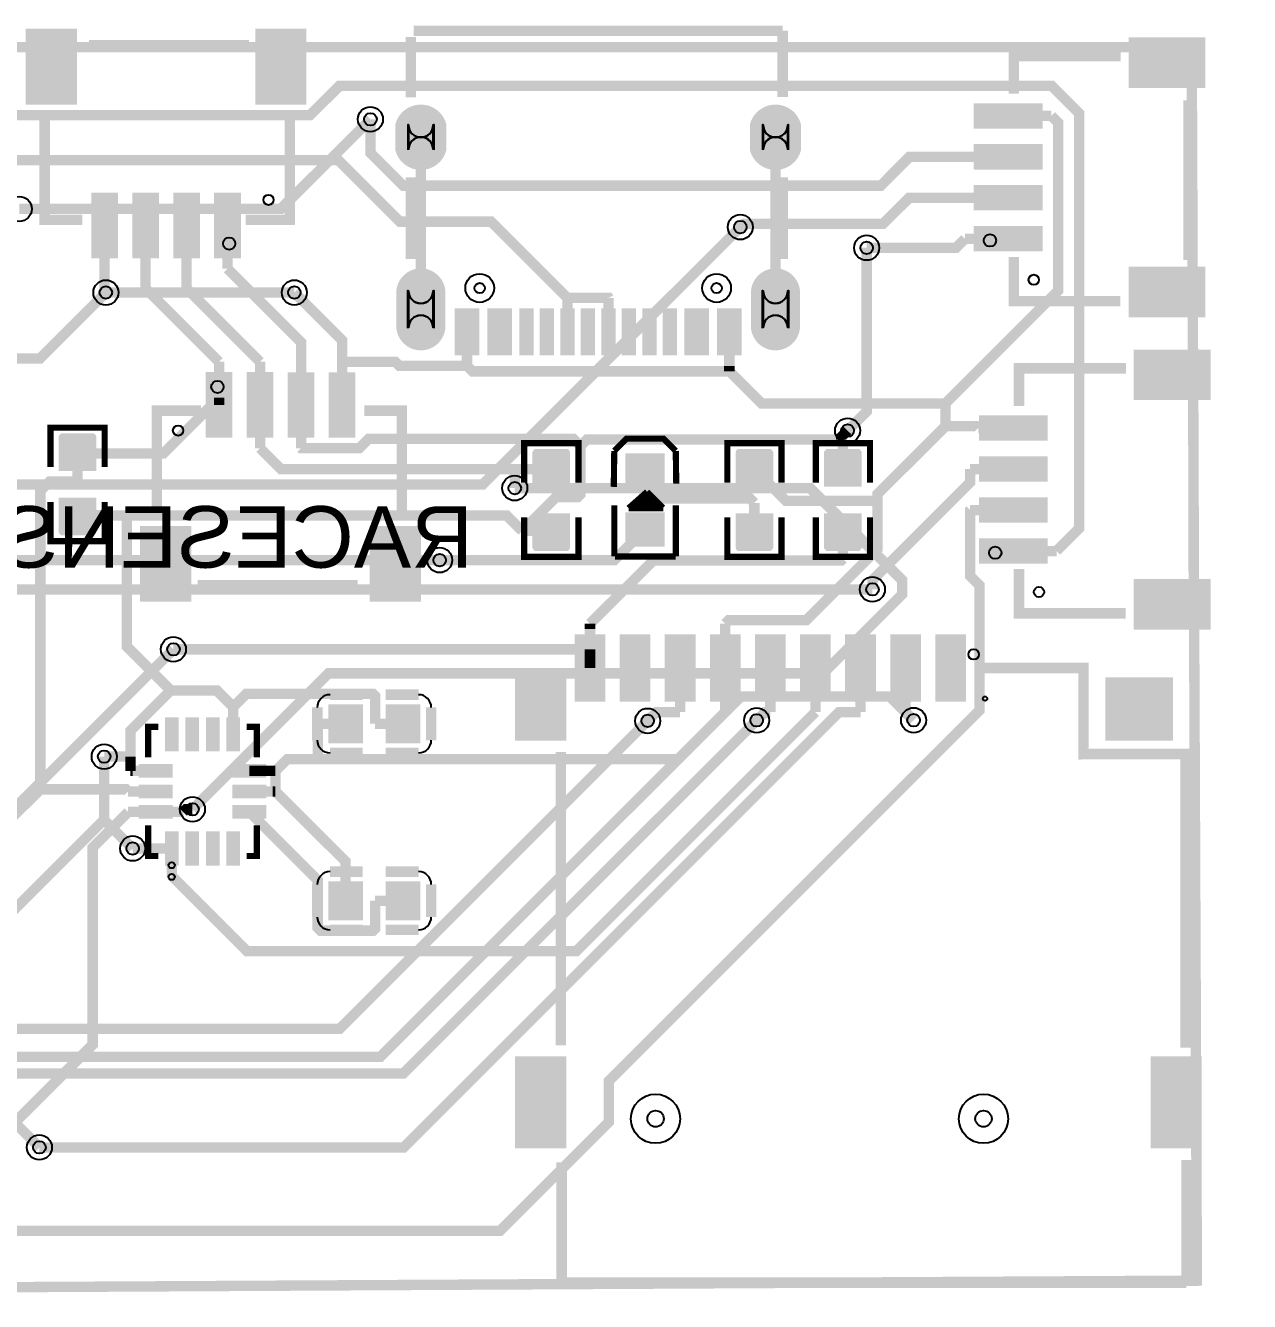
# Model space of a CAD drawing. Header units: millimetres. Extents: x 8.7 to 80.3, y 53.5 to 86.6.
# Drawn here: x 50.42 to 80.28, y 55.5 to 86.64 of the extents above; entities that cross this region are included whole.
import ezdxf

# ---------------------------------------------------------------- set-up
doc = ezdxf.new("R2010")
doc.units = ezdxf.units.MM
for name, color, linetype, true_color in [('BoardOutLine', 7, 'Continuous', 0xff00ff), ('BottomLayer', 7, 'Continuous', 0x0000ff), ('BottomSolderMaskLayer', 7, 'Continuous', 0xaa00ff), ('Document', 7, 'Continuous', 0xffffff), ('Hole', 7, 'Continuous', 0x222222), ('Multi-Layer', 7, 'Continuous', 0xc0c0c0), ('TopLayer', 7, 'Continuous', 0xff0000), ('TopPasteMaskLayer', 7, 'Continuous', 0x808080), ('TopSilkLayer', 7, 'Continuous', 0xffcc00), ('TopSolderMaskLayer', 7, 'Continuous', 0x800080)]:
    doc.layers.add(name, color=color, linetype=linetype, true_color=true_color)
doc.styles.get("Standard").update_dxf_attribs({"font": 'arial.ttf'})

msp = doc.modelspace()

# ---------------------------------------------------------------- hatches: boundary and pattern name
at = {"layer": 'BottomSolderMaskLayer'}
for points in [[(60.689, 83.601, -0.785398), (59.439, 83.601), (59.439, 84.217, -0.785398), (60.689, 84.217)], [(69.339, 83.601, -0.785398), (68.089, 83.601), (68.089, 84.217, -0.785398), (69.339, 84.217)], [(60.639, 79.248, -0.785398), (59.489, 79.248), (59.489, 80.17, -0.785398), (60.639, 80.17)], [(69.289, 79.248, -0.785398), (68.139, 79.248), (68.139, 80.17, -0.785398), (69.289, 80.17)]]:
    msp.add_hatch(color=256, dxfattribs=at).paths.add_polyline_path(points)
at = {"layer": 'Document'}
for points in [[(65.432, 75.457), (65.432, 76.057), (65.582, 76.057), (65.582, 75.457)], [(65.832, 74.282), (65.232, 74.282), (65.232, 74.432), (65.832, 74.432)], [(65.459, 74.047), (65.459, 74.647), (65.609, 74.647), (65.609, 74.047)]]:
    msp.add_hatch(color=256, dxfattribs=at).paths.add_polyline_path(points)
at = {"layer": 'Multi-Layer'}
for points in [[(60.664, 83.609, -0.785398), (59.464, 83.609), (59.464, 84.209, -0.785398), (60.664, 84.209)], [(69.314, 83.609, -0.785398), (68.114, 83.609), (68.114, 84.209, -0.785398), (69.314, 84.209)], [(60.614, 79.259, -0.785398), (59.514, 79.259), (59.514, 80.159, -0.785398), (60.614, 80.159)], [(69.264, 79.259, -0.785398), (68.164, 79.259), (68.164, 80.159, -0.785398), (69.264, 80.159)]]:
    msp.add_hatch(color=256, dxfattribs=at).paths.add_polyline_path(points)
at = {"layer": 'TopLayer'}
for points in [[(51.648, 84.731), (50.448, 84.731), (50.448, 86.531), (51.648, 86.531)], [(57.248, 84.731), (56.048, 84.731), (56.048, 86.531), (57.248, 86.531)], [(77.365, 85.131), (77.365, 86.331), (79.165, 86.331), (79.165, 85.131)], [(73.615, 84.132), (73.615, 84.732), (75.165, 84.732), (75.165, 84.132)], [(73.615, 83.132), (73.615, 83.732), (75.165, 83.732), (75.165, 83.132)], [(52.648, 80.981), (52.048, 80.981), (52.048, 82.531), (52.648, 82.531)], [(53.648, 80.981), (53.048, 80.981), (53.048, 82.531), (53.648, 82.531)], [(54.648, 80.98), (54.048, 80.98), (54.048, 82.53), (54.648, 82.53)], [(55.648, 80.98), (55.048, 80.98), (55.048, 82.53), (55.648, 82.53)], [(73.614, 82.131), (73.614, 82.731), (75.164, 82.731), (75.164, 82.131)], [(73.614, 81.131), (73.614, 81.731), (75.164, 81.731), (75.164, 81.131)], [(77.365, 79.531), (77.365, 80.731), (79.165, 80.731), (79.165, 79.531)], [(61.464, 78.609), (60.914, 78.609), (60.914, 79.709), (61.464, 79.709)], [(62.264, 78.609), (61.714, 78.609), (61.714, 79.709), (62.264, 79.709)], [(62.789, 78.609), (62.489, 78.609), (62.489, 79.709), (62.789, 79.709)], [(63.289, 78.609), (62.989, 78.609), (62.989, 79.709), (63.289, 79.709)], [(63.789, 78.609), (63.489, 78.609), (63.489, 79.709), (63.789, 79.709)], [(64.289, 78.609), (63.989, 78.609), (63.989, 79.709), (64.289, 79.709)], [(64.789, 78.609), (64.489, 78.609), (64.489, 79.709), (64.789, 79.709)], [(65.289, 78.609), (64.989, 78.609), (64.989, 79.709), (65.289, 79.709)], [(65.789, 78.609), (65.489, 78.609), (65.489, 79.709), (65.789, 79.709)], [(66.289, 78.609), (65.989, 78.609), (65.989, 79.709), (66.289, 79.709)], [(67.064, 78.609), (66.514, 78.609), (66.514, 79.709), (67.064, 79.709)], [(67.864, 78.609), (67.314, 78.609), (67.314, 79.709), (67.864, 79.709)], [(77.492, 77.511), (77.492, 78.711), (79.292, 78.711), (79.292, 77.511)], [(54.842, 78.151), (55.442, 78.151), (55.442, 76.601), (54.842, 76.601)], [(55.842, 78.151), (56.442, 78.151), (56.442, 76.601), (55.842, 76.601)], [(56.842, 78.151), (57.442, 78.151), (57.442, 76.601), (56.842, 76.601)], [(57.842, 78.151), (58.442, 78.151), (58.442, 76.601), (57.842, 76.601)], [(73.742, 76.512), (73.742, 77.112), (75.292, 77.112), (75.292, 76.512)], [(52.121, 75.788), (51.257, 75.788), (51.257, 76.595), (52.121, 76.595)], [(63.678, 75.407), (62.814, 75.407), (62.814, 76.214), (63.678, 76.214)], [(65.082, 75.377), (65.082, 76.177), (65.982, 76.177), (65.982, 75.377)], [(67.767, 75.407), (68.631, 75.407), (68.631, 76.214), (67.767, 76.214)], [(69.926, 75.407), (70.79, 75.407), (70.79, 76.214), (69.926, 76.214)], [(73.742, 75.512), (73.742, 76.112), (75.292, 76.112), (75.292, 75.512)], [(52.121, 75.088), (51.257, 75.088), (51.257, 74.282), (52.121, 74.282)], [(73.741, 74.511), (73.741, 75.111), (75.291, 75.111), (75.291, 74.511)], [(65.082, 73.937), (65.082, 74.737), (65.982, 74.737), (65.982, 73.937)], [(63.678, 74.707), (62.814, 74.707), (62.814, 73.901), (63.678, 73.901)], [(67.767, 74.707), (68.631, 74.707), (68.631, 73.901), (67.767, 73.901)], [(69.926, 74.707), (70.79, 74.707), (70.79, 73.901), (69.926, 73.901)], [(53.242, 74.401), (54.442, 74.401), (54.442, 72.601), (53.242, 72.601)], [(58.842, 74.4), (60.042, 74.4), (60.042, 72.6), (58.842, 72.6)], [(73.741, 73.511), (73.741, 74.111), (75.291, 74.111), (75.291, 73.511)], [(77.492, 71.911), (77.492, 73.111), (79.292, 73.111), (79.292, 71.911)], [(63.839, 71.758), (64.539, 71.758), (64.539, 70.158), (63.839, 70.158)], [(64.939, 71.758), (65.639, 71.758), (65.639, 70.158), (64.939, 70.158)], [(66.039, 71.758), (66.739, 71.758), (66.739, 70.158), (66.039, 70.158)], [(67.139, 71.758), (67.839, 71.758), (67.839, 70.158), (67.139, 70.158)], [(68.239, 71.758), (68.939, 71.758), (68.939, 70.158), (68.239, 70.158)], [(69.339, 71.758), (70.039, 71.758), (70.039, 70.158), (69.339, 70.158)], [(70.439, 71.758), (71.139, 71.758), (71.139, 70.158), (70.439, 70.158)], [(71.539, 71.758), (72.239, 71.758), (72.239, 70.158), (71.539, 70.158)], [(72.639, 71.758), (73.339, 71.758), (73.339, 70.158), (72.639, 70.158)], [(62.389, 70.708), (63.589, 70.708), (63.589, 69.208), (62.389, 69.208)], [(76.789, 70.708), (78.389, 70.708), (78.389, 69.208), (76.789, 69.208)], [(57.828, 70.046), (58.628, 70.046), (58.628, 69.146), (57.828, 69.146)], [(59.228, 70.046), (60.028, 70.046), (60.028, 69.146), (59.228, 69.146)], [(53.847, 69.73), (53.847, 68.945), (54.127, 68.945), (54.127, 69.73)], [(54.347, 69.73), (54.347, 68.945), (54.627, 68.945), (54.627, 69.73)], [(54.847, 69.73), (54.847, 68.945), (55.127, 68.945), (55.127, 69.73)], [(55.347, 69.73), (55.347, 68.945), (55.627, 68.945), (55.627, 69.73)], [(53.987, 68.305), (53.987, 68.585), (53.202, 68.585), (53.202, 68.305)], [(56.272, 68.305), (56.272, 68.585), (55.487, 68.585), (55.487, 68.305)], [(53.987, 67.805), (53.987, 68.085), (53.202, 68.085), (53.202, 67.805)], [(56.272, 67.805), (56.272, 68.085), (55.487, 68.085), (55.487, 67.805)], [(53.987, 67.305), (53.987, 67.585), (53.202, 67.585), (53.202, 67.305)], [(56.272, 67.305), (56.272, 67.585), (55.487, 67.585), (55.487, 67.305)], [(53.847, 66.16), (53.847, 66.945), (54.127, 66.945), (54.127, 66.16)], [(54.347, 66.16), (54.347, 66.945), (54.627, 66.945), (54.627, 66.16)], [(54.847, 66.16), (54.847, 66.945), (55.127, 66.945), (55.127, 66.16)], [(55.347, 66.16), (55.347, 66.945), (55.627, 66.945), (55.627, 66.16)], [(58.628, 64.828), (57.828, 64.828), (57.828, 65.728), (58.628, 65.728)], [(60.028, 64.828), (59.228, 64.828), (59.228, 65.728), (60.028, 65.728)], [(62.389, 61.458), (63.589, 61.458), (63.589, 59.258), (62.389, 59.258)], [(77.889, 61.458), (79.089, 61.458), (79.089, 59.258), (77.889, 59.258)]]:
    msp.add_hatch(color=256, dxfattribs=at).paths.add_polyline_path(points)
at = {"layer": 'TopPasteMaskLayer'}
for points in [[(51.648, 84.731), (50.448, 84.731), (50.448, 86.531), (51.648, 86.531)], [(57.248, 84.731), (56.048, 84.731), (56.048, 86.531), (57.248, 86.531)], [(77.365, 85.131), (77.365, 86.331), (79.165, 86.331), (79.165, 85.131)], [(73.615, 84.132), (73.615, 84.732), (75.165, 84.732), (75.165, 84.132)], [(60.079, 83.159), (60.109, 83.161), (60.139, 83.164), (60.168, 83.168), (60.198, 83.174), (60.227, 83.182), (60.255, 83.19), (60.283, 83.201), (60.311, 83.212), (60.338, 83.225), (60.364, 83.24), (60.39, 83.255), (60.414, 83.272), (60.438, 83.29), (60.461, 83.309), (60.483, 83.33), (60.504, 83.351), (60.524, 83.374), (60.542, 83.397), (60.56, 83.421), (60.576, 83.446), (60.591, 83.472), (60.605, 83.499), (60.617, 83.526), (60.628, 83.554), (60.637, 83.582), (60.646, 83.611), (60.652, 83.64), (60.657, 83.67), (60.661, 83.699), (60.663, 83.729), (60.664, 83.759), (60.664, 84.059), (60.663, 84.089), (60.661, 84.119), (60.657, 84.149), (60.652, 84.178), (60.646, 84.207), (60.637, 84.236), (60.628, 84.264), (60.617, 84.292), (60.605, 84.32), (60.591, 84.346), (60.576, 84.372), (60.56, 84.397), (60.542, 84.421), (60.524, 84.445), (60.504, 84.467), (60.483, 84.489), (60.461, 84.509), (60.438, 84.528), (60.414, 84.546), (60.39, 84.563), (60.364, 84.579), (60.338, 84.593), (60.311, 84.606), (60.283, 84.618), (60.255, 84.628), (60.227, 84.637), (60.198, 84.644), (60.168, 84.65), (60.139, 84.655), (60.109, 84.658), (60.079, 84.659), (60.049, 84.659), (60.019, 84.658), (59.99, 84.655), (59.96, 84.65), (59.931, 84.644), (59.902, 84.637), (59.873, 84.628), (59.845, 84.618), (59.817, 84.606), (59.79, 84.593), (59.764, 84.579), (59.739, 84.563), (59.714, 84.546), (59.69, 84.528), (59.667, 84.509), (59.645, 84.489), (59.624, 84.467), (59.604, 84.445), (59.586, 84.421), (59.568, 84.397), (59.552, 84.372), (59.537, 84.346), (59.524, 84.32), (59.511, 84.292), (59.5, 84.264), (59.491, 84.236), (59.483, 84.207), (59.476, 84.178), (59.471, 84.149), (59.467, 84.119), (59.465, 84.089), (59.464, 84.059), (59.464, 83.759), (59.465, 83.729), (59.467, 83.699), (59.471, 83.67), (59.476, 83.64), (59.483, 83.611), (59.491, 83.582), (59.5, 83.554), (59.511, 83.526), (59.524, 83.499), (59.537, 83.472), (59.552, 83.446), (59.568, 83.421), (59.586, 83.397), (59.604, 83.374), (59.624, 83.351), (59.645, 83.33), (59.667, 83.309), (59.69, 83.29), (59.714, 83.272), (59.739, 83.255), (59.764, 83.24), (59.79, 83.225), (59.817, 83.212), (59.845, 83.201), (59.873, 83.19), (59.902, 83.182), (59.931, 83.174), (59.96, 83.168), (59.99, 83.164), (60.019, 83.161), (60.049, 83.159)], [(68.669, 83.161), (68.699, 83.159), (68.729, 83.159), (68.759, 83.161), (68.789, 83.164), (68.818, 83.168), (68.848, 83.174), (68.877, 83.182), (68.905, 83.19), (68.933, 83.201), (68.961, 83.212), (68.988, 83.225), (69.014, 83.24), (69.04, 83.255), (69.064, 83.272), (69.088, 83.29), (69.111, 83.309), (69.133, 83.33), (69.154, 83.351), (69.174, 83.374), (69.192, 83.397), (69.21, 83.421), (69.226, 83.446), (69.241, 83.472), (69.255, 83.499), (69.267, 83.526), (69.278, 83.554), (69.287, 83.582), (69.296, 83.611), (69.302, 83.64), (69.307, 83.67), (69.311, 83.699), (69.313, 83.729), (69.314, 83.759), (69.314, 84.059), (69.313, 84.089), (69.311, 84.119), (69.307, 84.149), (69.302, 84.178), (69.296, 84.207), (69.287, 84.236), (69.278, 84.264), (69.267, 84.292), (69.255, 84.32), (69.241, 84.346), (69.226, 84.372), (69.21, 84.397), (69.192, 84.421), (69.174, 84.445), (69.154, 84.467), (69.133, 84.489), (69.111, 84.509), (69.088, 84.528), (69.064, 84.546), (69.04, 84.563), (69.014, 84.579), (68.988, 84.593), (68.961, 84.606), (68.933, 84.618), (68.905, 84.628), (68.877, 84.637), (68.848, 84.644), (68.818, 84.65), (68.789, 84.655), (68.759, 84.658), (68.729, 84.659), (68.699, 84.659), (68.669, 84.658), (68.64, 84.655), (68.61, 84.65), (68.581, 84.644), (68.552, 84.637), (68.523, 84.628), (68.495, 84.618), (68.467, 84.606), (68.44, 84.593), (68.414, 84.579), (68.389, 84.563), (68.364, 84.546), (68.34, 84.528), (68.317, 84.509), (68.295, 84.489), (68.274, 84.467), (68.254, 84.445), (68.236, 84.421), (68.218, 84.397), (68.202, 84.372), (68.187, 84.346), (68.174, 84.32), (68.161, 84.292), (68.15, 84.264), (68.141, 84.236), (68.133, 84.207), (68.126, 84.178), (68.121, 84.149), (68.117, 84.119), (68.115, 84.089), (68.114, 84.059), (68.114, 83.759), (68.115, 83.729), (68.117, 83.699), (68.121, 83.67), (68.126, 83.64), (68.133, 83.611), (68.141, 83.582), (68.15, 83.554), (68.161, 83.526), (68.174, 83.499), (68.187, 83.472), (68.202, 83.446), (68.218, 83.421), (68.236, 83.397), (68.254, 83.374), (68.274, 83.351), (68.295, 83.33), (68.317, 83.309), (68.34, 83.29), (68.364, 83.272), (68.389, 83.255), (68.414, 83.24), (68.44, 83.225), (68.467, 83.212), (68.495, 83.201), (68.523, 83.19), (68.552, 83.182), (68.581, 83.174), (68.61, 83.168), (68.64, 83.164)], [(73.615, 83.132), (73.615, 83.732), (75.165, 83.732), (75.165, 83.132)], [(52.648, 80.981), (52.048, 80.981), (52.048, 82.531), (52.648, 82.531)], [(53.648, 80.981), (53.048, 80.981), (53.048, 82.531), (53.648, 82.531)], [(54.648, 80.98), (54.048, 80.98), (54.048, 82.53), (54.648, 82.53)], [(55.648, 80.98), (55.048, 80.98), (55.048, 82.53), (55.648, 82.53)], [(73.614, 82.131), (73.614, 82.731), (75.164, 82.731), (75.164, 82.131)], [(73.614, 81.131), (73.614, 81.731), (75.164, 81.731), (75.164, 81.131)], [(60.019, 78.711), (60.049, 78.709), (60.079, 78.709), (60.109, 78.711), (60.139, 78.714), (60.168, 78.718), (60.198, 78.724), (60.227, 78.731), (60.255, 78.74), (60.283, 78.751), (60.311, 78.762), (60.338, 78.775), (60.364, 78.789), (60.39, 78.805), (60.414, 78.822), (60.438, 78.84), (60.461, 78.859), (60.483, 78.88), (60.504, 78.901), (60.524, 78.923), (60.542, 78.947), (60.56, 78.971), (60.576, 78.996), (60.591, 79.022), (60.605, 79.049), (60.617, 79.076), (60.628, 79.104), (60.637, 79.132), (60.646, 79.161), (60.652, 79.19), (60.657, 79.22), (60.661, 79.249), (60.663, 79.279), (60.664, 79.309), (60.664, 80.109), (60.663, 80.139), (60.661, 80.169), (60.657, 80.198), (60.652, 80.228), (60.646, 80.257), (60.637, 80.286), (60.628, 80.314), (60.617, 80.342), (60.605, 80.369), (60.591, 80.396), (60.576, 80.422), (60.56, 80.447), (60.542, 80.471), (60.524, 80.495), (60.504, 80.517), (60.483, 80.539), (60.461, 80.559), (60.438, 80.578), (60.414, 80.596), (60.39, 80.613), (60.364, 80.629), (60.338, 80.643), (60.311, 80.656), (60.283, 80.668), (60.255, 80.678), (60.227, 80.687), (60.198, 80.694), (60.168, 80.7), (60.139, 80.704), (60.109, 80.707), (60.079, 80.709), (60.049, 80.709), (60.019, 80.707), (59.99, 80.704), (59.96, 80.7), (59.931, 80.694), (59.902, 80.687), (59.873, 80.678), (59.845, 80.668), (59.817, 80.656), (59.79, 80.643), (59.764, 80.629), (59.739, 80.613), (59.714, 80.596), (59.69, 80.578), (59.667, 80.559), (59.645, 80.539), (59.624, 80.517), (59.604, 80.495), (59.586, 80.471), (59.568, 80.447), (59.552, 80.422), (59.537, 80.396), (59.524, 80.369), (59.511, 80.342), (59.5, 80.314), (59.491, 80.286), (59.483, 80.257), (59.476, 80.228), (59.471, 80.198), (59.467, 80.169), (59.465, 80.139), (59.464, 80.109), (59.464, 79.309), (59.465, 79.279), (59.467, 79.249), (59.471, 79.22), (59.476, 79.19), (59.483, 79.161), (59.491, 79.132), (59.5, 79.104), (59.511, 79.076), (59.524, 79.049), (59.537, 79.022), (59.552, 78.996), (59.568, 78.971), (59.586, 78.947), (59.604, 78.923), (59.624, 78.901), (59.645, 78.88), (59.667, 78.859), (59.69, 78.84), (59.714, 78.822), (59.739, 78.805), (59.764, 78.789), (59.79, 78.775), (59.817, 78.762), (59.845, 78.751), (59.873, 78.74), (59.902, 78.731), (59.931, 78.724), (59.96, 78.718), (59.99, 78.714)], [(68.729, 78.709), (68.759, 78.711), (68.789, 78.714), (68.818, 78.718), (68.848, 78.724), (68.877, 78.731), (68.905, 78.74), (68.933, 78.751), (68.961, 78.762), (68.988, 78.775), (69.014, 78.789), (69.04, 78.805), (69.064, 78.822), (69.088, 78.84), (69.111, 78.859), (69.133, 78.88), (69.154, 78.901), (69.174, 78.923), (69.192, 78.947), (69.21, 78.971), (69.226, 78.996), (69.241, 79.022), (69.255, 79.049), (69.267, 79.076), (69.278, 79.104), (69.287, 79.132), (69.296, 79.161), (69.302, 79.19), (69.307, 79.22), (69.311, 79.249), (69.313, 79.279), (69.314, 79.309), (69.314, 80.109), (69.313, 80.139), (69.311, 80.169), (69.307, 80.198), (69.302, 80.228), (69.296, 80.257), (69.287, 80.286), (69.278, 80.314), (69.267, 80.342), (69.255, 80.369), (69.241, 80.396), (69.226, 80.422), (69.21, 80.447), (69.192, 80.471), (69.174, 80.495), (69.154, 80.517), (69.133, 80.539), (69.111, 80.559), (69.088, 80.578), (69.064, 80.596), (69.04, 80.613), (69.014, 80.629), (68.988, 80.643), (68.961, 80.656), (68.933, 80.668), (68.905, 80.678), (68.877, 80.687), (68.848, 80.694), (68.818, 80.7), (68.789, 80.704), (68.759, 80.707), (68.729, 80.709), (68.699, 80.709), (68.669, 80.707), (68.64, 80.704), (68.61, 80.7), (68.581, 80.694), (68.552, 80.687), (68.523, 80.678), (68.495, 80.668), (68.467, 80.656), (68.44, 80.643), (68.414, 80.629), (68.389, 80.613), (68.364, 80.596), (68.34, 80.578), (68.317, 80.559), (68.295, 80.539), (68.274, 80.517), (68.254, 80.495), (68.236, 80.471), (68.218, 80.447), (68.202, 80.422), (68.187, 80.396), (68.174, 80.369), (68.161, 80.342), (68.15, 80.314), (68.141, 80.286), (68.133, 80.257), (68.126, 80.228), (68.121, 80.198), (68.117, 80.169), (68.115, 80.139), (68.114, 80.109), (68.114, 79.309), (68.115, 79.279), (68.117, 79.249), (68.121, 79.22), (68.126, 79.19), (68.133, 79.161), (68.141, 79.132), (68.15, 79.104), (68.161, 79.076), (68.174, 79.049), (68.187, 79.022), (68.202, 78.996), (68.218, 78.971), (68.236, 78.947), (68.254, 78.923), (68.274, 78.901), (68.295, 78.88), (68.317, 78.859), (68.34, 78.84), (68.364, 78.822), (68.389, 78.805), (68.414, 78.789), (68.44, 78.775), (68.467, 78.762), (68.495, 78.751), (68.523, 78.74), (68.552, 78.731), (68.581, 78.724), (68.61, 78.718), (68.64, 78.714), (68.669, 78.711), (68.699, 78.709)], [(77.365, 79.531), (77.365, 80.731), (79.165, 80.731), (79.165, 79.531)], [(60.889, 79.709), (60.889, 78.609), (61.489, 78.609), (61.489, 79.709)], [(62.289, 78.609), (62.289, 79.709), (61.689, 79.709), (61.689, 78.609)], [(62.789, 78.609), (62.789, 79.709), (62.489, 79.709), (62.489, 78.609)], [(62.989, 79.709), (62.989, 78.609), (63.289, 78.609), (63.289, 79.709)], [(63.489, 79.709), (63.489, 78.609), (63.789, 78.609), (63.789, 79.709)], [(63.989, 79.709), (63.989, 78.609), (64.289, 78.609), (64.289, 79.709)], [(64.489, 79.709), (64.489, 78.609), (64.789, 78.609), (64.789, 79.709)], [(64.989, 79.709), (64.989, 78.609), (65.289, 78.609), (65.289, 79.709)], [(65.489, 79.709), (65.489, 78.609), (65.789, 78.609), (65.789, 79.709)], [(65.989, 79.709), (65.989, 78.609), (66.289, 78.609), (66.289, 79.709)], [(67.089, 78.609), (67.089, 79.709), (66.489, 79.709), (66.489, 78.609)], [(67.889, 78.609), (67.889, 79.709), (67.289, 79.709), (67.289, 78.609)], [(77.492, 77.511), (77.492, 78.711), (79.292, 78.711), (79.292, 77.511)], [(54.842, 78.151), (55.442, 78.151), (55.442, 76.601), (54.842, 76.601)], [(55.842, 78.151), (56.442, 78.151), (56.442, 76.601), (55.842, 76.601)], [(56.842, 78.151), (57.442, 78.151), (57.442, 76.601), (56.842, 76.601)], [(57.842, 78.151), (58.442, 78.151), (58.442, 76.601), (57.842, 76.601)], [(73.742, 76.512), (73.742, 77.112), (75.292, 77.112), (75.292, 76.512)], [(51.239, 76.633), (51.239, 75.833), (51.289, 75.783), (51.517, 75.783), (51.517, 76.153), (51.847, 76.153), (51.847, 75.783), (52.089, 75.783), (52.139, 75.833), (52.139, 76.633), (52.089, 76.683), (51.289, 76.683)], [(62.796, 76.252), (62.796, 75.452), (62.846, 75.402), (63.074, 75.402), (63.074, 75.772), (63.404, 75.772), (63.404, 75.402), (63.646, 75.402), (63.696, 75.452), (63.696, 76.252), (63.646, 76.302), (62.846, 76.302)], [(67.749, 76.252), (67.749, 75.452), (67.799, 75.402), (68.027, 75.402), (68.027, 75.772), (68.357, 75.772), (68.357, 75.402), (68.599, 75.402), (68.649, 75.452), (68.649, 76.252), (68.599, 76.302), (67.799, 76.302)], [(69.908, 76.252), (69.908, 75.452), (69.958, 75.402), (70.186, 75.402), (70.186, 75.772), (70.516, 75.772), (70.516, 75.402), (70.758, 75.402), (70.808, 75.452), (70.808, 76.252), (70.758, 76.302), (69.958, 76.302)], [(65.082, 75.377), (65.082, 76.177), (65.982, 76.177), (65.982, 75.377)], [(73.742, 75.512), (73.742, 76.112), (75.292, 76.112), (75.292, 75.512)], [(52.139, 74.243), (52.139, 75.043), (52.089, 75.093), (51.861, 75.093), (51.861, 74.723), (51.531, 74.723), (51.531, 75.093), (51.289, 75.093), (51.239, 75.043), (51.239, 74.243), (51.289, 74.193), (52.089, 74.193)], [(73.741, 74.511), (73.741, 75.111), (75.291, 75.111), (75.291, 74.511)], [(65.082, 73.937), (65.082, 74.737), (65.982, 74.737), (65.982, 73.937)], [(63.696, 73.862), (63.696, 74.662), (63.646, 74.712), (63.418, 74.712), (63.418, 74.342), (63.088, 74.342), (63.088, 74.712), (62.846, 74.712), (62.796, 74.662), (62.796, 73.862), (62.846, 73.812), (63.646, 73.812)], [(68.649, 73.862), (68.649, 74.662), (68.599, 74.712), (68.371, 74.712), (68.371, 74.342), (68.041, 74.342), (68.041, 74.712), (67.799, 74.712), (67.749, 74.662), (67.749, 73.862), (67.799, 73.812), (68.599, 73.812)], [(70.808, 73.862), (70.808, 74.662), (70.758, 74.712), (70.53, 74.712), (70.53, 74.342), (70.2, 74.342), (70.2, 74.712), (69.958, 74.712), (69.908, 74.662), (69.908, 73.862), (69.958, 73.812), (70.758, 73.812)], [(53.242, 74.401), (54.442, 74.401), (54.442, 72.601), (53.242, 72.601)], [(58.842, 74.4), (60.042, 74.4), (60.042, 72.6), (58.842, 72.6)], [(73.741, 73.511), (73.741, 74.111), (75.291, 74.111), (75.291, 73.511)], [(77.492, 71.911), (77.492, 73.111), (79.292, 73.111), (79.292, 71.911)], [(63.839, 71.758), (64.539, 71.758), (64.539, 70.158), (63.839, 70.158)], [(64.939, 71.758), (65.639, 71.758), (65.639, 70.158), (64.939, 70.158)], [(66.039, 71.758), (66.739, 71.758), (66.739, 70.158), (66.039, 70.158)], [(67.139, 71.758), (67.839, 71.758), (67.839, 70.158), (67.139, 70.158)], [(68.239, 71.758), (68.939, 71.758), (68.939, 70.158), (68.239, 70.158)], [(69.339, 71.758), (70.039, 71.758), (70.039, 70.158), (69.339, 70.158)], [(70.439, 71.758), (71.139, 71.758), (71.139, 70.158), (70.439, 70.158)], [(71.539, 71.758), (72.239, 71.758), (72.239, 70.158), (71.539, 70.158)], [(72.639, 71.758), (73.339, 71.758), (73.339, 70.158), (72.639, 70.158)], [(62.389, 70.708), (63.589, 70.708), (63.589, 69.208), (62.389, 69.208)], [(76.789, 70.708), (78.389, 70.708), (78.389, 69.208), (76.789, 69.208)], [(57.828, 70.046), (58.628, 70.046), (58.628, 69.146), (57.828, 69.146)], [(59.228, 70.046), (60.028, 70.046), (60.028, 69.146), (59.228, 69.146)], [(53.847, 69.73), (53.847, 68.945), (54.127, 68.945), (54.127, 69.73)], [(54.347, 69.73), (54.347, 68.945), (54.627, 68.945), (54.627, 69.73)], [(54.847, 69.73), (54.847, 68.945), (55.127, 68.945), (55.127, 69.73)], [(55.347, 69.73), (55.347, 68.945), (55.627, 68.945), (55.627, 69.73)], [(53.987, 68.305), (53.987, 68.585), (53.202, 68.585), (53.202, 68.305)], [(56.272, 68.305), (56.272, 68.585), (55.487, 68.585), (55.487, 68.305)], [(53.987, 67.805), (53.987, 68.085), (53.202, 68.085), (53.202, 67.805)], [(56.272, 67.805), (56.272, 68.085), (55.487, 68.085), (55.487, 67.805)], [(53.987, 67.305), (53.987, 67.585), (53.202, 67.585), (53.202, 67.305)], [(56.272, 67.305), (56.272, 67.585), (55.487, 67.585), (55.487, 67.305)], [(53.847, 66.16), (53.847, 66.945), (54.127, 66.945), (54.127, 66.16)], [(54.347, 66.16), (54.347, 66.945), (54.627, 66.945), (54.627, 66.16)], [(54.847, 66.16), (54.847, 66.945), (55.127, 66.945), (55.127, 66.16)], [(55.347, 66.16), (55.347, 66.945), (55.627, 66.945), (55.627, 66.16)], [(58.628, 64.828), (57.828, 64.828), (57.828, 65.728), (58.628, 65.728)], [(60.028, 64.828), (59.228, 64.828), (59.228, 65.728), (60.028, 65.728)], [(62.389, 61.458), (63.589, 61.458), (63.589, 59.258), (62.389, 59.258)], [(77.889, 61.458), (79.089, 61.458), (79.089, 59.258), (77.889, 59.258)]]:
    msp.add_hatch(color=256, dxfattribs=at).paths.add_polyline_path(points)
at = {"layer": 'TopSolderMaskLayer'}
for points in [[(51.673, 84.706), (50.423, 84.706), (50.423, 86.557), (51.673, 86.557)], [(57.274, 84.705), (56.023, 84.705), (56.023, 86.556), (57.274, 86.556)], [(77.327, 85.114), (77.327, 86.348), (79.203, 86.348), (79.203, 85.114)], [(60.689, 83.601, -0.785398), (59.439, 83.601), (59.439, 84.217, -0.785398), (60.689, 84.217)], [(69.339, 83.601, -0.785398), (68.089, 83.601), (68.089, 84.217, -0.785398), (69.339, 84.217)], [(73.549, 84.122), (73.549, 84.741), (75.23, 84.741), (75.23, 84.122)], [(73.549, 83.122), (73.549, 83.741), (75.23, 83.741), (75.23, 83.122)], [(52.673, 80.955), (52.022, 80.955), (52.022, 82.556), (52.673, 82.556)], [(53.673, 80.955), (53.022, 80.955), (53.022, 82.556), (53.673, 82.556)], [(54.673, 80.955), (54.022, 80.955), (54.022, 82.556), (54.673, 82.556)], [(55.673, 80.955), (55.022, 80.955), (55.022, 82.556), (55.673, 82.556)], [(73.549, 82.122), (73.549, 82.741), (75.23, 82.741), (75.23, 82.122)], [(73.549, 81.122), (73.549, 81.741), (75.23, 81.741), (75.23, 81.122)], [(77.327, 79.514), (77.327, 80.748), (79.203, 80.748), (79.203, 79.514)], [(60.639, 79.248, -0.785398), (59.489, 79.248), (59.489, 80.17, -0.785398), (60.639, 80.17)], [(69.289, 79.248, -0.785398), (68.139, 79.248), (68.139, 80.17, -0.785398), (69.289, 80.17)], [(61.489, 78.584), (60.889, 78.584), (60.889, 79.734), (61.489, 79.734)], [(62.289, 78.584), (61.689, 78.584), (61.689, 79.734), (62.289, 79.734)], [(62.814, 78.584), (62.464, 78.584), (62.464, 79.734), (62.814, 79.734)], [(63.314, 78.584), (62.964, 78.584), (62.964, 79.734), (63.314, 79.734)], [(63.814, 78.584), (63.464, 78.584), (63.464, 79.734), (63.814, 79.734)], [(64.314, 78.584), (63.964, 78.584), (63.964, 79.734), (64.314, 79.734)], [(64.814, 78.584), (64.464, 78.584), (64.464, 79.734), (64.814, 79.734)], [(65.314, 78.584), (64.964, 78.584), (64.964, 79.734), (65.314, 79.734)], [(65.814, 78.584), (65.464, 78.584), (65.464, 79.734), (65.814, 79.734)], [(66.314, 78.584), (65.964, 78.584), (65.964, 79.734), (66.314, 79.734)], [(67.089, 78.584), (66.489, 78.584), (66.489, 79.734), (67.089, 79.734)], [(67.889, 78.584), (67.289, 78.584), (67.289, 79.734), (67.889, 79.734)], [(77.454, 77.494), (77.454, 78.728), (79.33, 78.728), (79.33, 77.494)], [(54.817, 78.177), (55.467, 78.177), (55.467, 76.576), (54.817, 76.576)], [(55.817, 78.177), (56.467, 78.177), (56.467, 76.576), (55.817, 76.576)], [(56.817, 78.176), (57.468, 78.176), (57.468, 76.575), (56.817, 76.575)], [(57.817, 78.176), (58.468, 78.176), (58.468, 76.575), (57.817, 76.575)], [(73.676, 76.502), (73.676, 77.121), (75.357, 77.121), (75.357, 76.502)], [(52.148, 75.764), (51.23, 75.764), (51.23, 76.618), (52.148, 76.618)], [(63.705, 75.383), (62.787, 75.383), (62.787, 76.237), (63.705, 76.237)], [(65.054, 75.355), (65.054, 76.2), (66.011, 76.2), (66.011, 75.355)], [(67.74, 75.383), (68.658, 75.383), (68.658, 76.237), (67.74, 76.237)], [(69.899, 75.383), (70.817, 75.383), (70.817, 76.237), (69.899, 76.237)], [(73.676, 75.502), (73.676, 76.121), (75.357, 76.121), (75.357, 75.502)], [(52.148, 75.112), (51.23, 75.112), (51.23, 74.258), (52.148, 74.258)], [(73.676, 74.502), (73.676, 75.121), (75.357, 75.121), (75.357, 74.502)], [(63.705, 74.731), (62.787, 74.731), (62.787, 73.877), (63.705, 73.877)], [(65.054, 73.915), (65.054, 74.76), (66.011, 74.76), (66.011, 73.915)], [(67.74, 74.731), (68.658, 74.731), (68.658, 73.877), (67.74, 73.877)], [(69.899, 74.731), (70.817, 74.731), (70.817, 73.877), (69.899, 73.877)], [(53.216, 74.426), (54.467, 74.426), (54.467, 72.575), (53.216, 72.575)], [(58.817, 74.426), (60.067, 74.426), (60.067, 72.575), (58.817, 72.575)], [(73.676, 73.502), (73.676, 74.121), (75.357, 74.121), (75.357, 73.502)], [(77.454, 71.894), (77.454, 73.128), (79.33, 73.128), (79.33, 71.894)], [(63.813, 71.783), (64.564, 71.783), (64.564, 70.132), (63.813, 70.132)], [(64.913, 71.783), (65.664, 71.783), (65.664, 70.132), (64.913, 70.132)], [(66.013, 71.783), (66.764, 71.783), (66.764, 70.132), (66.013, 70.132)], [(67.113, 71.783), (67.864, 71.783), (67.864, 70.132), (67.113, 70.132)], [(68.213, 71.783), (68.964, 71.783), (68.964, 70.132), (68.213, 70.132)], [(69.313, 71.783), (70.064, 71.783), (70.064, 70.132), (69.313, 70.132)], [(70.413, 71.783), (71.164, 71.783), (71.164, 70.132), (70.413, 70.132)], [(71.513, 71.783), (72.264, 71.783), (72.264, 70.132), (71.513, 70.132)], [(72.613, 71.783), (73.364, 71.783), (73.364, 70.132), (72.613, 70.132)], [(62.363, 70.733), (63.614, 70.733), (63.614, 69.182), (62.363, 69.182)], [(76.763, 70.733), (78.414, 70.733), (78.414, 69.182), (76.763, 69.182)], [(57.803, 70.072), (58.654, 70.072), (58.654, 69.121), (57.803, 69.121)], [(59.203, 70.072), (60.054, 70.072), (60.054, 69.121), (59.203, 69.121)], [(53.822, 69.756), (53.822, 68.92), (54.153, 68.92), (54.153, 69.756)], [(54.322, 69.756), (54.322, 68.92), (54.652, 68.92), (54.652, 69.756)], [(54.822, 69.756), (54.822, 68.92), (55.153, 68.92), (55.153, 69.756)], [(55.322, 69.756), (55.322, 68.92), (55.652, 68.92), (55.652, 69.756)], [(54.012, 68.28), (54.012, 68.611), (53.177, 68.611), (53.177, 68.28)], [(56.298, 68.28), (56.298, 68.611), (55.462, 68.611), (55.462, 68.28)], [(54.012, 67.78), (54.012, 68.111), (53.177, 68.111), (53.177, 67.78)], [(56.298, 67.78), (56.298, 68.111), (55.462, 68.111), (55.462, 67.78)], [(54.012, 67.28), (54.012, 67.611), (53.177, 67.611), (53.177, 67.28)], [(56.298, 67.28), (56.298, 67.611), (55.462, 67.611), (55.462, 67.28)], [(53.822, 66.135), (53.822, 66.971), (54.153, 66.971), (54.153, 66.135)], [(54.322, 66.135), (54.322, 66.971), (54.652, 66.971), (54.652, 66.135)], [(54.822, 66.135), (54.822, 66.971), (55.153, 66.971), (55.153, 66.135)], [(55.322, 66.135), (55.322, 66.971), (55.652, 66.971), (55.652, 66.135)], [(58.654, 64.803), (57.803, 64.803), (57.803, 65.754), (58.654, 65.754)], [(60.054, 64.803), (59.203, 64.803), (59.203, 65.754), (60.054, 65.754)], [(62.363, 61.483), (63.614, 61.483), (63.614, 59.232), (62.363, 59.232)], [(77.863, 61.483), (79.114, 61.483), (79.114, 59.232), (77.863, 59.232)]]:
    msp.add_hatch(color=256, dxfattribs=at).paths.add_polyline_path(points)

# ---------------------------------------------------------------- linework, layer by layer
at = {"layer": 'BoardOutLine', "const_width": 0.254}
msp.add_lwpolyline([(15.494, 86.233), (41.529, 86.106), (78.867, 86.106), (78.994, 56.007), (9.779, 55.626), (10.16, 86.233), (15.494, 86.233)], close=True, dxfattribs=at)
at = {"layer": 'BottomLayer', "const_width": 0.254}
for points in [[(58.834, 84.348), (56.646, 82.16), (50.266, 82.16)], [(60.064, 83.909), (60.064, 79.709)], [(68.714, 83.909), (68.714, 79.709)], [(67.856, 81.717), (61.575, 75.436), (43.58, 75.436), (32.402, 64.258)], [(70.938, 81.211), (70.938, 77.215), (70.473, 76.751)], [(52.38, 80.12), (50.768, 78.508), (28.001, 78.508), (27.634, 78.875)], [(56.977, 80.12), (52.38, 80.12)], [(54.493, 67.509), (57.811, 70.827), (69.875, 70.827), (71.803, 72.755), (71.803, 73.102), (69.559, 75.347), (62.355, 75.347)], [(60.524, 73.59), (50.17, 73.59), (49.889, 73.871)], [(32.701, 63.065), (42.512, 72.876), (71.08, 72.876)], [(54.029, 71.413), (47.137, 64.521), (46.618, 64.521)], [(72.083, 69.683), (71.501, 70.265), (67.873, 70.265), (59.076, 61.469), (41.091, 61.469), (40.801, 61.759)], [(68.256, 69.679), (59.637, 61.061), (34.945, 61.061), (31.714, 57.83)], [(65.598, 69.668), (58.085, 62.154), (46.619, 62.154)], [(52.337, 67.251), (52.339, 67.253), (52.339, 68.795)], [(52.337, 67.251), (47.826, 62.74), (46.258, 62.74), (45.975, 62.457), (27.643, 62.457), (27.569, 62.383), (24.242, 62.383), (24.102, 62.243), (23.616, 62.243), (23.205, 62.655), (23.205, 63.111), (22.862, 63.454)], [(52.337, 67.251), (53.035, 66.553)], [(39.825, 60.177), (40.301, 60.653), (49.366, 60.653), (50.76, 59.259)]]:
    msp.add_lwpolyline(points, dxfattribs=at)
at = {"layer": 'BottomSolderMaskLayer'}
for points in [[(59.752, 83.601), (59.752, 84.217)], [(60.377, 83.601), (60.377, 84.217)], [(68.402, 83.601), (68.402, 84.217)], [(69.027, 83.601), (69.027, 84.217)], [(59.75, 79.248), (59.75, 80.17)], [(60.378, 79.248), (60.378, 80.17)], [(68.4, 79.248), (68.4, 80.17)], [(69.028, 79.248), (69.028, 80.17)]]:
    msp.add_lwpolyline(points, close=True, dxfattribs=at)
for centre, radius, start, end in [((60.064, 84.217), 0.313, 180, 360), ((68.714, 84.217), 0.313, 180, 360), ((60.064, 83.601), 0.313, 360, 180), ((68.714, 83.601), 0.313, 360, 180), ((60.064, 80.17), 0.314, 180, 360), ((68.714, 80.17), 0.314, 180, 360), ((60.064, 79.248), 0.314, 360, 180), ((68.714, 79.248), 0.314, 360, 180)]:
    msp.add_arc(centre, radius, start, end, dxfattribs=at)
at = {"layer": 'Document'}
for centre, radius in [((55.388, 81.313), 0.15), ((73.947, 81.391), 0.15), ((61.499, 80.229), 0.125), ((67.279, 80.229), 0.125), ((55.102, 77.818), 0.15), ((74.074, 73.771), 0.15), ((73.549, 71.288), 0.127), ((53.987, 66.145), 0.0749), ((65.789, 59.958), 0.2), ((73.789, 59.958), 0.2)]:
    msp.add_circle(centre, radius, dxfattribs=at)
at = {"layer": 'Hole'}
for centre in [(58.834, 84.348), (67.856, 81.717), (70.938, 81.211), (52.38, 80.12), (56.977, 80.12), (70.473, 76.751), (62.355, 75.347), (60.524, 73.59), (71.08, 72.876), (54.029, 71.413), (65.598, 69.668), (68.256, 69.679), (72.083, 69.683), (52.339, 68.795), (54.493, 67.509), (53.035, 66.553), (50.76, 59.259)]:
    msp.add_circle(centre, 0.153, dxfattribs=at)
at = {"layer": 'Multi-Layer'}
for points in [[(59.764, 83.609), (59.764, 84.209)], [(60.364, 83.609), (60.364, 84.209)], [(68.414, 83.609), (68.414, 84.209)], [(69.014, 83.609), (69.014, 84.209)], [(59.764, 79.259), (59.764, 80.159)], [(60.364, 79.259), (60.364, 80.159)], [(68.414, 79.259), (68.414, 80.159)], [(69.014, 79.259), (69.014, 80.159)]]:
    msp.add_lwpolyline(points, close=True, dxfattribs=at)
for centre, radius in [((58.834, 84.348), 0.305), ((50.266, 82.16), 0.305), ((67.856, 81.717), 0.305), ((70.938, 81.211), 0.305), ((52.38, 80.12), 0.305), ((56.977, 80.12), 0.305), ((61.499, 80.229), 0.35), ((67.279, 80.229), 0.35), ((70.473, 76.751), 0.305), ((62.355, 75.347), 0.305), ((60.524, 73.59), 0.305), ((71.08, 72.876), 0.305), ((54.029, 71.413), 0.305), ((65.598, 69.668), 0.305), ((68.256, 69.679), 0.305), ((72.083, 69.683), 0.305), ((52.339, 68.795), 0.305), ((54.493, 67.509), 0.305), ((53.035, 66.553), 0.305), ((65.789, 59.958), 0.6), ((73.789, 59.958), 0.6), ((50.76, 59.259), 0.305)]:
    msp.add_circle(centre, radius, dxfattribs=at)
for centre, start, end in [((60.064, 84.209), 180, 360), ((68.714, 84.209), 180, 360), ((60.064, 83.609), 360, 180), ((68.714, 83.609), 360, 180), ((60.064, 80.159), 180, 360), ((68.714, 80.159), 180, 360), ((60.064, 79.259), 360, 180), ((68.714, 79.259), 360, 180)]:
    msp.add_arc(centre, 0.3, start, end, dxfattribs=at)
at = {"layer": 'TopLayer', "const_width": 0.254}
for points in [[(22.606, 82.866), (24.875, 85.135), (28.054, 85.135), (28.739, 84.45), (57.364, 84.45), (58.077, 85.162), (75.456, 85.162), (76.123, 84.495), (76.123, 74.364), (75.57, 73.811)], [(74.39, 83.432), (71.984, 83.432), (71.281, 82.728), (59.63, 82.728), (58.834, 83.524), (58.834, 84.348), (58.834, 84.348)], [(75.444, 84.432), (75.609, 84.267), (75.609, 80.164), (72.86, 77.415)], [(74.39, 84.432), (75.444, 84.432)], [(30.874, 72.649), (39.239, 72.649), (49.943, 83.353), (58.045, 83.353), (59.549, 81.849), (61.779, 81.849), (63.639, 79.988)], [(74.389, 82.431), (71.975, 82.431), (71.34, 81.797), (67.936, 81.797), (67.856, 81.717)], [(52.348, 81.756), (52.348, 80.702)], [(53.348, 81.756), (53.348, 80.225), (55.142, 78.43)], [(56.142, 78.43), (54.348, 80.224), (54.348, 81.755)], [(55.348, 81.755), (55.348, 80.701)], [(73.335, 81.431), (73.115, 81.211), (70.938, 81.211)], [(74.389, 81.431), (73.335, 81.431)], [(52.348, 80.702), (52.348, 80.152), (52.38, 80.12)], [(55.348, 80.701), (57.142, 78.907), (57.142, 77.376)], [(58.142, 78.43), (58.142, 78.955), (56.977, 80.12)], [(64.639, 79.988), (64.638, 79.99), (63.641, 79.99), (63.639, 79.988)], [(63.639, 79.159), (63.639, 79.988)], [(64.639, 79.159), (64.639, 79.988)], [(61.189, 79.159), (61.189, 78.33)], [(67.589, 79.159), (67.589, 78.33)], [(55.142, 77.554), (55.142, 78.43)], [(56.142, 77.903), (56.142, 78.43)], [(58.142, 77.903), (58.142, 78.43)], [(61.189, 78.33), (59.54, 78.33), (59.44, 78.43), (58.142, 78.43)], [(67.589, 78.198), (61.321, 78.198), (61.189, 78.33)], [(67.589, 78.33), (67.589, 78.198)], [(72.86, 77.415), (68.373, 77.415), (67.589, 78.198)], [(56.142, 77.903), (56.142, 77.376)], [(58.142, 77.903), (58.142, 77.376)], [(55.142, 77.554), (53.78, 76.192), (51.689, 76.192)], [(55.142, 77.376), (55.142, 77.554)], [(72.86, 77.415), (72.86, 76.857)], [(56.142, 77.376), (56.142, 76.322)], [(57.142, 77.376), (57.142, 76.322)], [(72.86, 76.857), (71.204, 75.202), (71.204, 75.035)], [(73.659, 76.812), (73.614, 76.857), (73.614, 76.857), (72.86, 76.857)], [(74.517, 76.812), (73.659, 76.812)], [(57.142, 76.322), (57.144, 76.32), (58.558, 76.32), (58.79, 76.552), (63.784, 76.552), (63.959, 76.377)], [(63.959, 76.377), (64.115, 76.533), (70.318, 76.533)], [(70.473, 76.751), (70.318, 76.595), (70.318, 76.533)], [(70.318, 76.533), (70.358, 76.493)], [(70.358, 75.811), (70.358, 76.493)], [(51.689, 76.192), (51.689, 75.509)], [(56.142, 76.322), (56.654, 75.811), (62.355, 75.811)], [(63.959, 76.377), (63.959, 75.2), (63.885, 75.126), (63.357, 75.126), (62.535, 74.304)], [(62.355, 75.811), (63.246, 75.811)], [(62.355, 75.811), (62.355, 75.347)], [(65.532, 75.777), (65.532, 75.098)], [(71.204, 75.035), (68.975, 75.035), (68.199, 75.811)], [(73.463, 75.812), (73.463, 75.487), (71.08, 73.104), (71.08, 72.876)], [(74.517, 75.812), (73.463, 75.812)], [(51.689, 75.509), (51.007, 75.509), (50.781, 75.283), (50.781, 67.996)], [(65.532, 75.098), (68.087, 75.098), (68.199, 74.986)], [(71.204, 75.035), (71.204, 73.862), (69.465, 72.123), (67.574, 72.123), (67.489, 72.038)], [(68.199, 74.304), (68.199, 74.986)], [(27.999, 58.588), (29.362, 57.225), (61.998, 57.225), (64.652, 59.879), (64.652, 60.884), (73.688, 69.92), (73.688, 72.975), (73.461, 73.203), (73.461, 74.81), (73.462, 74.811)], [(51.689, 74.685), (52.4, 74.685)], [(52.4, 74.685), (52.404, 74.681), (52.894, 74.681)], [(53.964, 70.409), (52.894, 71.48), (52.894, 74.681)], [(52.894, 74.681), (62.157, 74.681), (62.535, 74.304)], [(74.516, 74.811), (73.462, 74.811)], [(65.532, 74.337), (64.785, 73.59), (60.524, 73.59)], [(63.246, 74.304), (62.535, 74.304)], [(70.358, 74.304), (70.358, 73.622)], [(74.516, 73.811), (75.57, 73.811)], [(64.189, 72.038), (65.731, 73.58), (70.317, 73.58), (70.358, 73.622)], [(64.189, 71.91), (64.189, 72.038)], [(64.189, 71.91), (64.189, 71.413)], [(67.489, 70.959), (67.489, 72.038)], [(64.189, 71.413), (54.029, 71.413)], [(64.189, 71.413), (64.189, 71.164)], [(64.189, 70.959), (64.189, 71.164)], [(66.389, 70.959), (66.389, 69.88)], [(67.489, 70.52), (67.489, 70.959)], [(68.589, 70.959), (68.589, 69.88)], [(69.689, 70.42), (69.689, 70.959)], [(70.789, 70.959), (70.789, 69.88)], [(72.083, 69.683), (71.889, 69.877), (71.889, 70.959)], [(52.979, 68.795), (52.979, 69.424), (53.964, 70.409)], [(53.964, 70.409), (55.087, 70.409), (55.487, 70.009)], [(55.487, 70.009), (55.805, 70.327), (58.897, 70.327), (58.949, 70.275), (58.949, 69.596)], [(67.489, 70.52), (67.489, 69.88)], [(69.689, 70.42), (69.689, 69.88)], [(55.487, 69.338), (55.487, 70.009)], [(50.76, 59.259), (59.645, 59.259), (70.266, 69.88), (70.789, 69.88)], [(53.987, 65.881), (55.819, 64.049), (63.858, 64.049), (69.689, 69.88)], [(57.549, 68.733), (66.342, 68.733), (67.489, 69.88)], [(66.389, 69.88), (65.811, 69.88), (65.598, 69.668)], [(68.589, 69.88), (68.456, 69.88), (68.256, 69.679)], [(58.228, 69.596), (57.549, 69.596)], [(57.549, 68.733), (57.549, 69.596)], [(59.628, 69.596), (58.949, 69.596)], [(52.339, 68.795), (52.979, 68.795)], [(52.979, 68.445), (52.979, 68.795)], [(56.517, 68.445), (56.805, 68.733), (57.549, 68.733)], [(53.035, 68.445), (52.979, 68.445)], [(53.035, 68.445), (53.595, 68.445)], [(55.88, 68.445), (56.215, 68.445)], [(56.215, 68.445), (56.517, 68.445)], [(56.517, 68.445), (56.517, 67.945)], [(50.781, 67.996), (49.403, 66.619), (49.403, 66.299)], [(52.923, 67.945), (52.872, 67.996), (50.781, 67.996)], [(53.595, 67.945), (52.923, 67.945)], [(55.88, 67.945), (56.45, 67.945)], [(56.45, 67.945), (56.517, 67.945)], [(56.517, 67.945), (58.228, 66.234), (58.228, 65.278)], [(42.799, 57.64), (42.801, 57.639), (47.932, 57.639), (52.058, 61.765), (52.058, 66.58), (52.923, 67.445)], [(53.595, 67.445), (52.923, 67.445)], [(53.595, 67.445), (54.266, 67.445)], [(54.493, 67.509), (54.33, 67.509), (54.266, 67.445)], [(58.949, 65.278), (58.949, 64.599), (58.897, 64.547), (57.621, 64.547), (57.547, 64.621), (57.547, 65.777), (55.88, 67.445)], [(53.035, 66.553), (53.987, 66.553)], [(53.987, 66.553), (53.987, 65.881)], [(59.628, 65.278), (58.949, 65.278)]]:
    msp.add_lwpolyline(points, dxfattribs=at)
at = {"layer": 'TopSilkLayer'}
for points, const_width in [([(59.889, 86.509), (68.889, 86.509)], 0.254), ([(68.889, 86.509), (68.889, 84.89)], 0.254), ([(55.868, 86.153), (51.968, 86.153)], 0.254), ([(59.817, 86.36), (59.817, 84.887)], 0.254), ([(74.527, 84.971), (74.527, 85.891), (77.134, 85.891)], 0.254), ([(78.787, 80.911), (78.787, 84.811)], 0.254), ([(51.808, 81.893), (50.888, 81.893), (50.888, 84.5)], 0.254), ([(55.788, 81.893), (56.868, 81.893), (56.868, 84.493)], 0.254), ([(59.817, 82.931), (59.817, 80.937)], 0.254), ([(68.889, 82.928), (68.889, 80.94)], 0.254), ([(74.527, 80.991), (74.527, 79.911), (77.127, 79.911)], 0.254), ([(74.654, 77.351), (74.654, 78.271), (77.261, 78.271)], 0.254), ([(54.702, 77.238), (53.622, 77.238), (53.622, 74.638)], 0.254), ([(58.682, 77.238), (59.602, 77.238), (59.602, 74.631)], 0.254), ([(78.914, 73.291), (78.914, 77.191)], 0.254), ([(52.35, 75.864), (52.35, 76.823), (51.028, 76.823), (51.028, 75.864)], 0.152), ([(65.182, 76.556), (65.082, 76.556), (64.782, 76.256)], 0.15), ([(65.882, 76.556), (65.182, 76.556)], 0.15), ([(65.882, 76.556), (65.982, 76.556), (66.282, 76.256)], 0.15), ([(63.907, 75.483), (63.907, 76.442), (62.586, 76.442), (62.586, 75.483)], 0.152), ([(64.77, 75.378), (64.782, 76.256)], 0.15), ([(66.294, 75.454), (66.282, 76.256)], 0.15), ([(67.539, 75.483), (67.539, 76.442), (68.86, 76.442), (68.86, 75.483)], 0.152), ([(69.698, 75.483), (69.698, 76.442), (71.019, 76.442), (71.019, 75.483)], 0.152), ([(52.35, 75.012), (52.35, 74.053), (51.028, 74.053), (51.028, 75.012)], 0.152), ([(65.582, 75.257), (65.132, 74.857)], 0.15), ([(65.869, 74.971), (65.383, 74.971), (65.339, 75.014)], 0.15), ([(65.738, 75.101), (65.43, 75.101), (65.428, 75.103)], 0.15), ([(65.974, 74.866), (65.582, 75.257)], 0.15), ([(65.582, 74.957), (65.582, 75.257)], 0.15), ([(64.782, 74.93), (64.782, 73.68)], 0.15), ([(65.132, 74.857), (65.982, 74.857)], 0.15), ([(66.282, 74.93), (66.282, 73.68)], 0.15), ([(63.907, 74.631), (63.907, 73.672), (62.586, 73.672), (62.586, 74.631)], 0.152), ([(67.539, 74.631), (67.539, 73.672), (68.86, 73.672), (68.86, 74.631)], 0.152), ([(69.698, 74.631), (69.698, 73.672), (71.019, 73.672), (71.019, 74.631)], 0.152), ([(66.282, 73.68), (64.802, 73.68)], 0.15), ([(74.654, 73.371), (74.654, 72.291), (77.254, 72.291)], 0.254), ([(54.622, 72.978), (58.522, 72.978)], 0.254), ([(75.441, 70.958), (73.589, 70.958)], 0.254), ([(75.441, 70.958), (76.228, 70.958), (76.228, 68.857), (76.239, 68.858)], 0.254), ([(58.648, 70.306), (57.848, 70.306)], 0.254), ([(59.208, 70.306), (60.008, 70.306)], 0.254), ([(57.538, 69.196), (57.538, 69.996)], 0.254), ([(60.318, 69.996), (60.318, 69.196)], 0.254), ([(53.411, 68.776), (53.411, 69.521), (53.657, 69.521)], 0.152), ([(56.063, 68.776), (56.063, 69.521), (55.818, 69.521)], 0.152), ([(58.648, 68.887), (57.848, 68.887)], 0.254), ([(59.208, 68.886), (60.008, 68.886)], 0.254), ([(63.479, 68.908), (63.479, 61.748)], 0.254), ([(78.719, 61.689), (78.719, 68.858), (76.229, 68.858)], 0.254), ([(53.411, 67.115), (53.411, 66.369), (53.657, 66.369)], 0.152), ([(56.063, 67.115), (56.063, 66.369), (55.818, 66.369)], 0.152), ([(58.648, 65.988), (57.848, 65.988)], 0.254), ([(59.208, 65.988), (60.008, 65.988)], 0.254), ([(57.538, 64.878), (57.538, 65.678)], 0.254), ([(60.318, 65.678), (60.318, 64.878)], 0.254), ([(58.648, 64.569), (57.848, 64.569)], 0.254), ([(59.208, 64.568), (60.008, 64.568)], 0.254), ([(63.499, 55.958), (63.499, 58.898)], 0.254), ([(78.739, 55.958), (78.739, 58.948)], 0.254), ([(63.499, 55.958), (78.739, 55.958)], 0.254)]:
    msp.add_lwpolyline(points, dxfattribs=dict(at, const_width=const_width))
for centre, radius in [((56.347, 82.381), 0.125), ((75.015, 80.432), 0.125), ((54.142, 76.751), 0.125), ((75.142, 72.812), 0.125), ((73.826, 70.21), 0.0523), ((53.987, 65.86), 0.0749)]:
    msp.add_circle(centre, radius, dxfattribs=at)
for centre, start, end in [((57.848, 69.996), 90, 180.0094), ((60.008, 69.996), 359.9953, 90), ((57.848, 69.196), 180, 270), ((60.008, 69.196), 270, 0), ((57.848, 65.678), 90, 180), ((60.008, 65.678), 360, 90), ((57.848, 64.878), 179.9953, 270), ((60.008, 64.878), 270, 0.0094)]:
    msp.add_arc(centre, 0.31, start, end, dxfattribs=at)
at = {"layer": 'TopSolderMaskLayer'}
for points in [[(59.752, 83.601), (59.752, 84.217)], [(60.377, 83.601), (60.377, 84.217)], [(68.402, 83.601), (68.402, 84.217)], [(69.027, 83.601), (69.027, 84.217)], [(59.75, 79.248), (59.75, 80.17)], [(60.378, 79.248), (60.378, 80.17)], [(68.4, 79.248), (68.4, 80.17)], [(69.028, 79.248), (69.028, 80.17)]]:
    msp.add_lwpolyline(points, close=True, dxfattribs=at)
for centre, radius, start, end in [((60.064, 84.217), 0.313, 180, 360), ((68.714, 84.217), 0.313, 180, 360), ((60.064, 83.601), 0.313, 360, 180), ((68.714, 83.601), 0.313, 360, 180), ((60.064, 80.17), 0.314, 180, 360), ((68.714, 80.17), 0.314, 180, 360), ((60.064, 79.248), 0.314, 360, 180), ((68.714, 79.248), 0.314, 360, 180)]:
    msp.add_arc(centre, radius, start, end, dxfattribs=at)

# ---------------------------------------------------------------- texts
at = {"layer": 'BottomSilkLayer', "text_generation_flag": 2}
msp.add_text('RACESENSE DATALOGGER CORE', height=1.5, dxfattribs=at).set_placement((61.341, 73.406))

doc.saveas('drawing.dxf')
